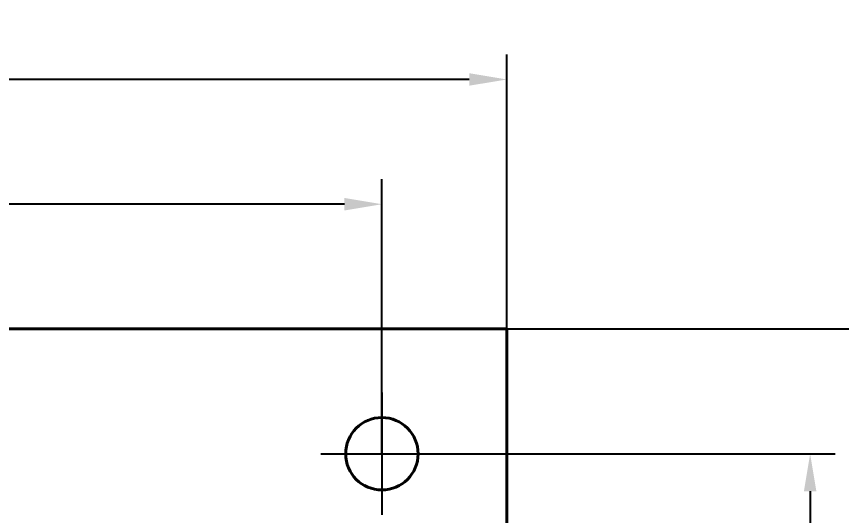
# Model space of a CAD drawing. Extents: x 193 to 1101, y 70 to 664.
# Drawn here: x 587.5 to 653.6, y 552.2 to 592.2 of the extents above; entities that cross this region are included whole.
import ezdxf

# ---------------------------------------------------------------- set-up
doc = ezdxf.new("R2010")
doc.units = 0
doc.header["$MEASUREMENT"] = 0
doc.linetypes.add('ACAD_ISO04W100', pattern=[30, 24, -3, 0, -3])
doc.layers.get('0').update_dxf_attribs({"linetype": 'CONTINUOUS'})
doc.layers.get('DEFPOINTS').update_dxf_attribs({"linetype": 'CONTINUOUS'})
doc.layers.add('Основная', color=7, linetype='CONTINUOUS', lineweight=40)
doc.layers.add('штрих-пунктир', color=7, linetype='ACAD_ISO04W100')
doc.styles.add('GOST type A0', font='', dxfattribs={"oblique": 15, "height": 3.5})
doc.styles.get('GOST type A0').set_extended_font_data('GOST type A')
doc.dimstyles.new('GOST type A', dxfattribs={"dimtxt": 3.5, "dimasz": 3, "dimexe": 2, "dimexo": 0, "dimgap": 1, "dimtad": 1, "dimtoh": 1, "dimtxsty": 'GOST type A0', "dimcen": 0, "dimazin": 2, "dimtfac": 1, "dimtmove": 0, "dimatfit": 3, "dimfxl": 1, "dimarcsym": 0})

# ---------------------------------------------------------------- blocks, each defined once
blk = doc.blocks.new('*D8')
at = {"color": 0, "lineweight": -2, "transparency": 16777216}
for p, q in [((306.792, 567.152), (306.792, 589.152)), ((626.792, 567.152), (626.792, 589.152)), ((623.792, 587.152), (309.792, 587.152))]:
    blk.add_line(p, q, dxfattribs=at)
at = {"color": 0, "transparency": 16777216}
for points in [[(309.792, 587.652), (309.792, 586.652), (306.792, 587.152)], [(623.792, 587.652), (623.792, 586.652), (626.792, 587.152)]]:
    blk.add_solid(points, dxfattribs=at)
at = {"layer": 'DEFPOINTS', "color": 0, "transparency": 16777216}
for p in [(306.792, 587.152), (306.792, 567.152), (626.792, 567.152)]:
    blk.add_point(p, dxfattribs=at)
at = {"color": 0, "transparency": 16777216, "insert": (466.792, 589.902), "char_height": 3.5, "attachment_point": 5, "style": 'GOST type A0'}
blk.add_mtext('160*', dxfattribs=at)
blk = doc.blocks.new('*D9')
at = {"color": 0, "lineweight": -2, "transparency": 16777216}
for p, q in [((316.792, 557.152), (316.792, 579.152)), ((616.792, 557.152), (616.792, 579.152)), ((613.792, 577.152), (319.792, 577.152))]:
    blk.add_line(p, q, dxfattribs=at)
at = {"color": 0, "transparency": 16777216}
for points in [[(319.792, 577.652), (319.792, 576.652), (316.792, 577.152)], [(613.792, 577.652), (613.792, 576.652), (616.792, 577.152)]]:
    blk.add_solid(points, dxfattribs=at)
at = {"layer": 'DEFPOINTS', "color": 0, "transparency": 16777216}
for p in [(316.792, 577.152), (316.792, 557.152), (616.792, 557.152)]:
    blk.add_point(p, dxfattribs=at)
at = {"color": 0, "transparency": 16777216, "insert": (466.792, 579.902), "char_height": 3.5, "attachment_point": 5, "style": 'GOST type A0'}
blk.add_mtext('150*', dxfattribs=at)
blk = doc.blocks.new('*D10')
at = {"color": 0, "lineweight": -2, "transparency": 16777216}
for p, q in [((616.792, 557.152), (653.078, 557.152)), ((651.078, 554.152), (651.078, 370.152)), ((616.792, 367.152), (653.078, 367.152))]:
    blk.add_line(p, q, dxfattribs=at)
at = {"color": 0, "transparency": 16777216}
for points in [[(650.578, 554.152), (651.578, 554.152), (651.078, 557.152)], [(650.578, 370.152), (651.578, 370.152), (651.078, 367.152)]]:
    blk.add_solid(points, dxfattribs=at)
at = {"layer": 'DEFPOINTS', "color": 0, "transparency": 16777216}
for p in [(616.792, 557.152), (616.792, 367.152), (651.078, 367.152)]:
    blk.add_point(p, dxfattribs=at)
at = {"color": 0, "transparency": 16777216, "insert": (648.328, 462.152), "char_height": 3.5, "attachment_point": 5, "rotation": 90, "style": 'GOST type A0'}
blk.add_mtext('95*', dxfattribs=at)
blk = doc.blocks.new('*D11')
at = {"color": 0, "lineweight": -2, "transparency": 16777216}
for p, q in [((626.792, 567.152), (663.078, 567.152)), ((661.078, 564.152), (661.078, 360.152)), ((626.792, 357.152), (663.078, 357.152))]:
    blk.add_line(p, q, dxfattribs=at)
at = {"color": 0, "transparency": 16777216}
for points in [[(660.578, 564.152), (661.578, 564.152), (661.078, 567.152)], [(660.578, 360.152), (661.578, 360.152), (661.078, 357.152)]]:
    blk.add_solid(points, dxfattribs=at)
at = {"layer": 'DEFPOINTS', "color": 0, "transparency": 16777216}
for p in [(626.792, 567.152), (626.792, 357.152), (661.078, 357.152)]:
    blk.add_point(p, dxfattribs=at)
at = {"color": 0, "transparency": 16777216, "insert": (658.328, 462.152), "char_height": 3.5, "attachment_point": 5, "rotation": 90, "style": 'GOST type A0'}
blk.add_mtext('105*', dxfattribs=at)

msp = doc.modelspace()

# ---------------------------------------------------------------- linework, layer by layer
for p, q in [((626.792, 577.152), (626.792, 587.152)), ((626.792, 567.152), (626.792, 577.152))]:
    msp.add_line(p, q)
at = {"layer": 'Основная'}
for p, q in [((626.792, 567.152), (306.792, 567.152)), ((626.792, 357.152), (626.792, 567.152))]:
    msp.add_line(p, q, dxfattribs=at)
for start, end in [(90, 180), (0, 90), (180, 270), (270, 0)]:
    msp.add_arc((616.792, 557.152), 2.9, start, end, dxfattribs=at)
at = {"layer": 'штрих-пунктир'}
for p, q in [((616.792, 562.052), (616.792, 552.252)), ((611.892, 557.152), (621.692, 557.152))]:
    msp.add_line(p, q, dxfattribs=at)

# ---------------------------------------------------------------- dimensions: what is measured, and where the dimension line sits
for base, p1, p2, text, picture, middle in [((306.792, 587.152), (626.792, 567.152), (306.792, 567.152), '160*', '*D8', (466.792, 589.902)), ((316.792, 577.152), (616.792, 557.152), (316.792, 557.152), '150*', '*D9', (466.792, 579.902))]:
    dim = msp.add_linear_dim(base=base, p1=p1, p2=p2, text=text, dimstyle='GOST type A')
    dim.commit()
    dim.dimension.update_dxf_attribs({"geometry": picture, "text_midpoint": middle})
for base, p1, p2, text, picture, middle in [((661.078, 357.152), (626.792, 567.152), (626.792, 357.152), '105*', '*D11', (658.328, 462.152)), ((651.078, 367.152), (616.792, 557.152), (616.792, 367.152), '95*', '*D10', (648.328, 462.152))]:
    dim = msp.add_linear_dim(base=base, p1=p1, p2=p2, angle=90, text=text, dimstyle='GOST type A')
    dim.commit()
    dim.dimension.update_dxf_attribs({"geometry": picture, "text_midpoint": middle})

doc.saveas('drawing.dxf')
